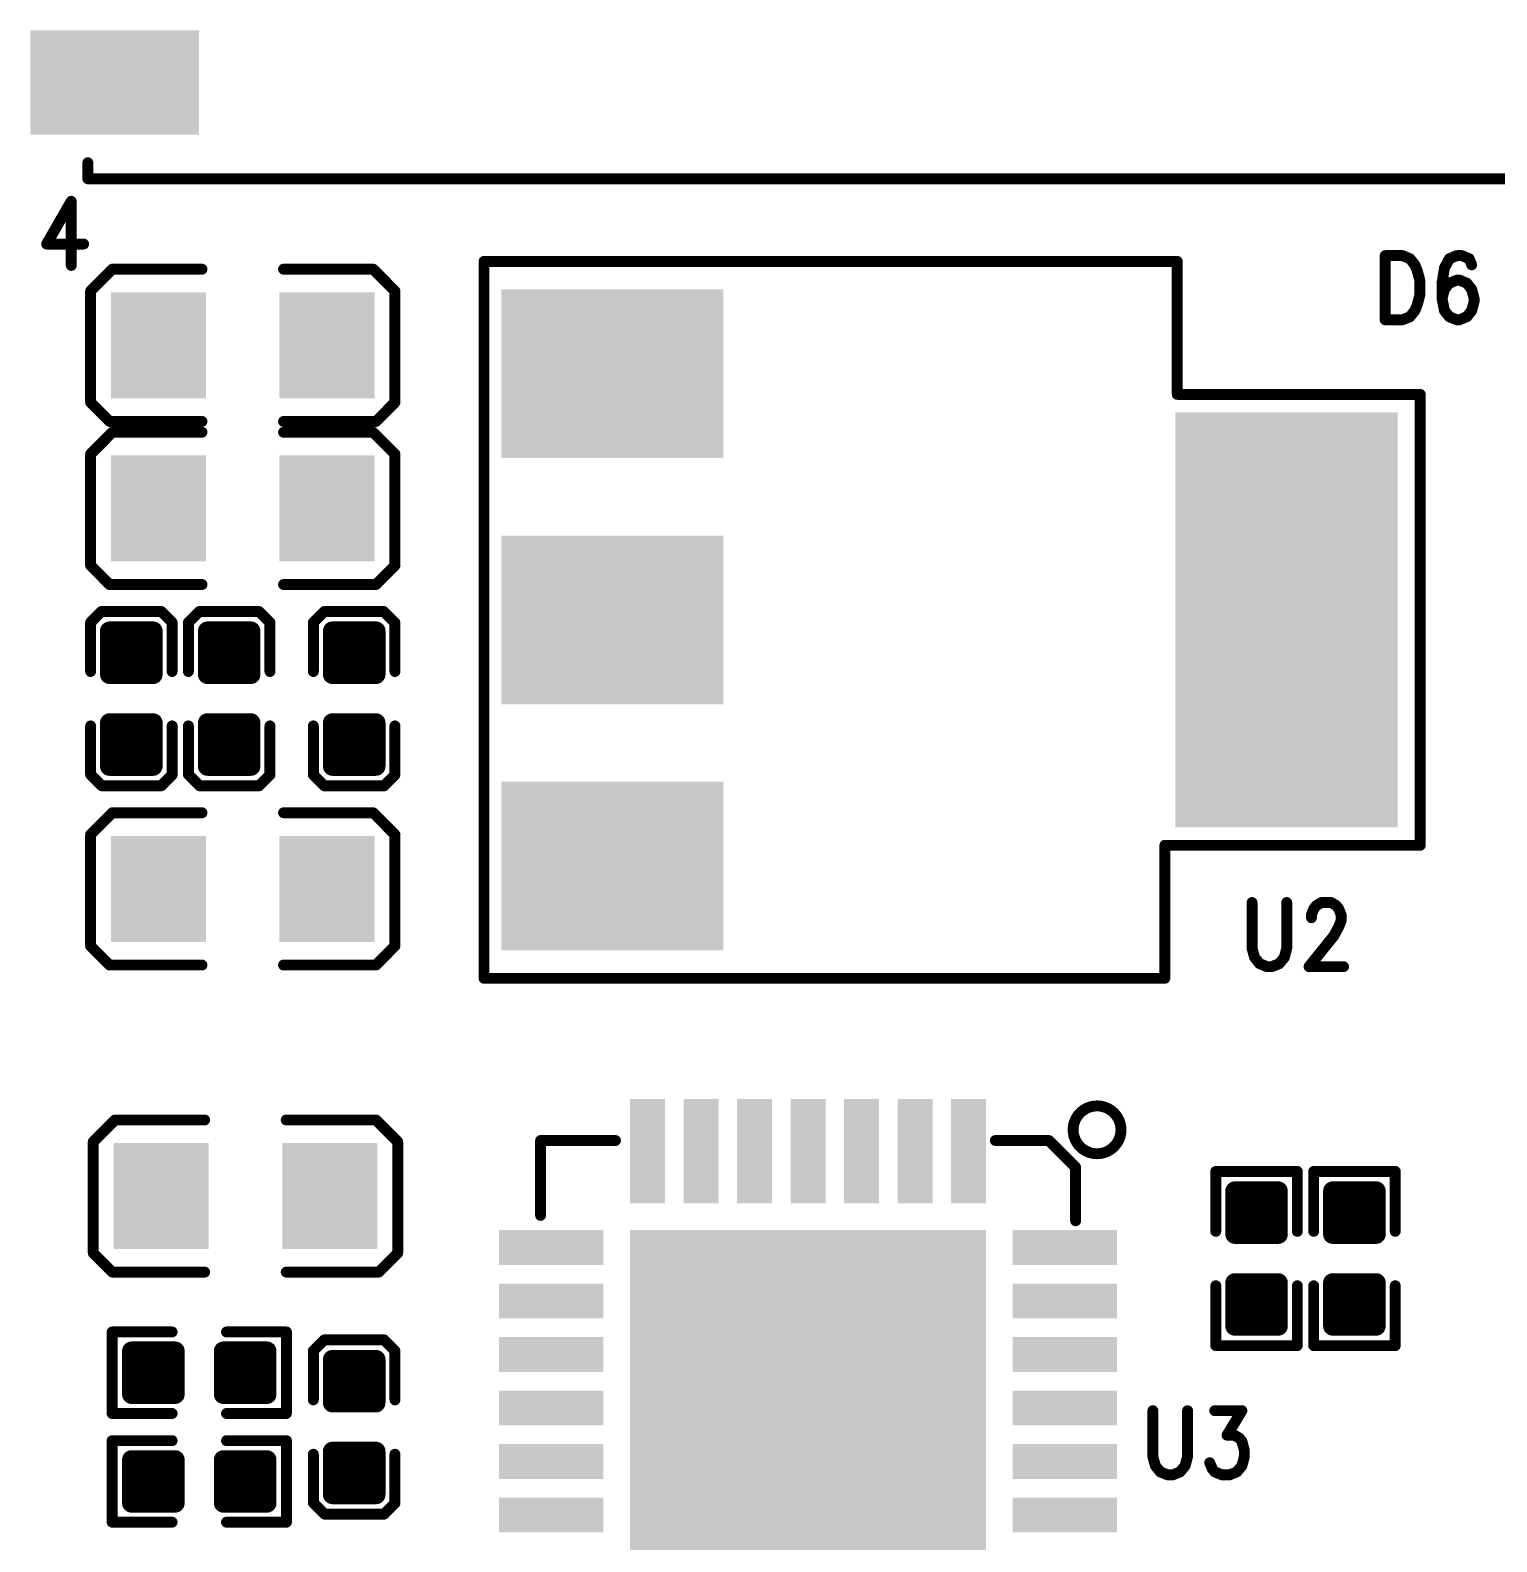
# Model space of a CAD drawing. Extents: x 138.1 to 180, y 20.3 to 82.2.
# Drawn here: x 148.91 to 162.62, y 37.17 to 51.29 of the extents above; entities that cross this region are included whole.
import ezdxf

# ---------------------------------------------------------------- set-up
doc = ezdxf.new("R2010")
doc.units = 0
doc.header["$MEASUREMENT"] = 0
doc.layers.get('0').update_dxf_attribs({"linetype": 'CONTINUOUS'})
doc.layers.add('SILKTOP_PHO', color=251, linetype='CONTINUOUS')

# ---------------------------------------------------------------- blocks, each defined once
blk = doc.blocks.new('ROUND_33')
at = {"const_width": 0.0508}
blk.add_lwpolyline([(-0.0254, 0, 1), (0.0254, 0, 1)], format="xyb", close=True, dxfattribs=at)
blk = doc.blocks.new('RECTANGLE_198')
blk.add_solid([(0.4445, 0.4953), (0.4445, -0.4953), (-0.4445, 0.4953), (-0.4445, -0.4953)])
blk = doc.blocks.new('RECTANGLE_200')
blk.add_solid([(0.163068, 0.48806), (0.163068, -0.48806), (-0.163068, 0.48806), (-0.163068, -0.48806)])
blk = doc.blocks.new('RECTANGLE_201')
blk.add_solid([(0.48806, 0.163068), (0.48806, -0.163068), (-0.48806, 0.163068), (-0.48806, -0.163068)])
blk = doc.blocks.new('SQUARE_202')
blk.add_solid([(1.663064, 1.663064), (1.663064, -1.663064), (-1.663064, 1.663064), (-1.663064, -1.663064)])
blk = doc.blocks.new('RECTANGLE_208')
blk.add_solid([(0.788162, 0.48806), (0.788162, -0.48806), (-0.788162, 0.48806), (-0.788162, -0.48806)])
blk = doc.blocks.new('RECTANGLE_212')
blk.add_solid([(1.038098, 0.788162), (1.038098, -0.788162), (-1.038098, 0.788162), (-1.038098, -0.788162)])
blk = doc.blocks.new('RECTANGLE_213')
blk.add_solid([(1.038098, 1.938146), (1.038098, -1.938146), (-1.038098, 1.938146), (-1.038098, -1.938146)])
blk = doc.blocks.new('ROUND_158')
at = {"const_width": 0.0889}
blk.add_lwpolyline([(-0.04445, 0, 1), (0.04445, 0, 1)], format="xyb", close=True, dxfattribs=at)

msp = doc.modelspace()

# ---------------------------------------------------------------- linework, layer by layer
at = {"const_width": 0.178}
for points in [[(149.653, 45.27), (149.653, 45.677)], [(149.653, 45.677), (150.06, 45.677)], [(149.653, 45.552), (150.06, 45.552)], [(149.806, 45.27), (149.806, 45.677)], [(149.984, 45.27), (149.984, 45.677)], [(150.06, 45.677), (150.06, 45.27)], [(150.568, 45.27), (150.568, 45.677)], [(150.568, 45.677), (150.974, 45.677)], [(150.568, 45.552), (150.974, 45.552)], [(150.695, 45.27), (150.695, 45.677)], [(150.873, 45.27), (150.873, 45.677)], [(150.974, 45.677), (150.974, 45.27)], [(151.736, 45.27), (151.736, 45.677)], [(151.736, 45.677), (152.143, 45.677)], [(151.736, 45.552), (152.143, 45.552)], [(151.762, 45.27), (151.762, 45.677)], [(151.939, 45.27), (151.939, 45.677)], [(152.117, 45.27), (152.117, 45.677)], [(152.143, 45.677), (152.143, 45.27)], [(149.653, 45.375), (150.06, 45.375)], [(150.06, 45.27), (149.653, 45.27)], [(150.568, 45.375), (150.974, 45.375)], [(150.974, 45.27), (150.568, 45.27)], [(151.736, 45.375), (152.143, 45.375)], [(152.143, 45.27), (151.736, 45.27)], [(149.653, 44.412), (149.653, 44.819)], [(149.653, 44.819), (150.06, 44.819)], [(149.806, 44.412), (149.806, 44.819)], [(149.984, 44.412), (149.984, 44.819)], [(150.06, 44.819), (150.06, 44.412)], [(150.568, 44.412), (150.568, 44.819)], [(150.568, 44.819), (150.974, 44.819)], [(150.695, 44.412), (150.695, 44.819)], [(150.873, 44.412), (150.873, 44.819)], [(150.974, 44.819), (150.974, 44.412)], [(151.736, 44.412), (151.736, 44.819)], [(151.736, 44.819), (152.143, 44.819)], [(151.762, 44.412), (151.762, 44.819)], [(151.939, 44.412), (151.939, 44.819)], [(152.117, 44.412), (152.117, 44.819)], [(152.143, 44.819), (152.143, 44.412)], [(149.653, 44.663), (150.06, 44.663)], [(150.568, 44.663), (150.974, 44.663)], [(151.736, 44.663), (152.143, 44.663)], [(149.653, 44.486), (150.06, 44.486)], [(150.06, 44.412), (149.653, 44.412)], [(150.568, 44.486), (150.974, 44.486)], [(150.974, 44.412), (150.568, 44.412)], [(151.736, 44.486), (152.143, 44.486)], [(152.143, 44.412), (151.736, 44.412)], [(160.169, 40.038), (160.169, 40.444)], [(160.169, 40.444), (160.575, 40.444)], [(160.169, 40.396), (160.575, 40.396)], [(160.296, 40.038), (160.296, 40.444)], [(160.474, 40.038), (160.474, 40.444)], [(160.575, 40.444), (160.575, 40.038)], [(161.083, 40.038), (161.083, 40.444)], [(161.083, 40.444), (161.49, 40.444)], [(161.083, 40.396), (161.49, 40.396)], [(161.185, 40.038), (161.185, 40.444)], [(161.363, 40.038), (161.363, 40.444)], [(161.49, 40.444), (161.49, 40.038)], [(160.169, 40.218), (160.575, 40.218)], [(161.083, 40.218), (161.49, 40.218)], [(160.169, 40.041), (160.575, 40.041)], [(160.575, 40.038), (160.169, 40.038)], [(161.083, 40.041), (161.49, 40.041)], [(161.49, 40.038), (161.083, 40.038)], [(160.169, 39.18), (160.169, 39.586)], [(160.169, 39.586), (160.575, 39.586)], [(160.169, 39.507), (160.575, 39.507)], [(160.296, 39.18), (160.296, 39.586)], [(160.474, 39.18), (160.474, 39.586)], [(160.575, 39.586), (160.575, 39.18)], [(161.083, 39.18), (161.083, 39.586)], [(161.083, 39.586), (161.49, 39.586)], [(161.083, 39.507), (161.49, 39.507)], [(161.185, 39.18), (161.185, 39.586)], [(161.363, 39.18), (161.363, 39.586)], [(161.49, 39.586), (161.49, 39.18)], [(160.169, 39.329), (160.575, 39.329)], [(161.083, 39.329), (161.49, 39.329)], [(160.575, 39.18), (160.169, 39.18)], [(161.49, 39.18), (161.083, 39.18)], [(149.859, 38.542), (149.859, 38.948)], [(149.859, 38.948), (150.266, 38.948)], [(149.984, 38.542), (149.984, 38.948)], [(150.161, 38.542), (150.161, 38.948)], [(150.266, 38.948), (150.266, 38.542)], [(150.717, 38.542), (150.717, 38.948)], [(150.717, 38.948), (151.124, 38.948)], [(150.873, 38.542), (150.873, 38.948)], [(151.05, 38.542), (151.05, 38.948)], [(151.124, 38.948), (151.124, 38.542)], [(149.859, 38.796), (150.266, 38.796)], [(150.717, 38.796), (151.124, 38.796)], [(151.736, 38.463), (151.736, 38.869)], [(151.736, 38.869), (152.143, 38.869)], [(151.736, 38.796), (152.143, 38.796)], [(151.762, 38.463), (151.762, 38.869)], [(151.939, 38.463), (151.939, 38.869)], [(152.117, 38.463), (152.117, 38.869)], [(152.143, 38.869), (152.143, 38.463)], [(149.859, 38.618), (150.266, 38.618)], [(150.717, 38.618), (151.124, 38.618)], [(151.736, 38.618), (152.143, 38.618)], [(150.266, 38.542), (149.859, 38.542)], [(151.124, 38.542), (150.717, 38.542)], [(152.143, 38.463), (151.736, 38.463)], [(149.859, 37.526), (149.859, 37.932)], [(149.859, 37.932), (150.266, 37.932)], [(149.984, 37.526), (149.984, 37.932)], [(150.161, 37.526), (150.161, 37.932)], [(150.266, 37.932), (150.266, 37.526)], [(150.717, 37.526), (150.717, 37.932)], [(150.717, 37.932), (151.124, 37.932)], [(150.873, 37.526), (150.873, 37.932)], [(151.05, 37.526), (151.05, 37.932)], [(151.124, 37.932), (151.124, 37.526)], [(151.736, 37.605), (151.736, 38.011)], [(151.736, 38.011), (152.143, 38.011)], [(151.762, 37.605), (151.762, 38.011)], [(151.939, 37.605), (151.939, 38.011)], [(152.117, 37.605), (152.117, 38.011)], [(152.143, 38.011), (152.143, 37.605)], [(149.859, 37.907), (150.266, 37.907)], [(150.717, 37.907), (151.124, 37.907)], [(151.736, 37.907), (152.143, 37.907)], [(149.859, 37.729), (150.266, 37.729)], [(150.717, 37.729), (151.124, 37.729)], [(151.736, 37.729), (152.143, 37.729)], [(149.859, 37.551), (150.266, 37.551)], [(150.266, 37.526), (149.859, 37.526)], [(150.717, 37.551), (151.124, 37.551)], [(151.124, 37.526), (150.717, 37.526)], [(152.143, 37.605), (151.736, 37.605)]]:
    msp.add_lwpolyline(points, dxfattribs=at)
at = {"layer": 'SILKTOP_PHO', "const_width": 0.102}
for points in [[(149.45, 50.053), (149.45, 49.903)], [(149.45, 49.903), (167.45, 49.903)], [(149.295, 49.693), (149.065, 49.293)], [(149.295, 49.693), (149.295, 49.093)], [(149.065, 49.293), (149.411, 49.293)], [(159.631, 49.131), (153.152, 49.131)], [(153.152, 49.131), (153.152, 42.431)], [(159.631, 47.888), (159.631, 49.131)], [(161.574, 49.185), (161.574, 48.585)], [(161.574, 49.185), (161.736, 49.185)], [(161.736, 49.185), (161.805, 49.156)], [(161.805, 49.156), (161.851, 49.099)], [(162.174, 49.156), (162.128, 49.07)], [(162.244, 49.185), (162.174, 49.156)], [(162.29, 49.185), (162.244, 49.185)], [(162.359, 49.156), (162.29, 49.185)], [(162.382, 49.099), (162.359, 49.156)], [(149.476, 48.854), (149.679, 49.058)], [(149.679, 49.058), (150.517, 49.058)], [(152.117, 49.058), (151.279, 49.058)], [(152.32, 48.854), (152.117, 49.058)], [(161.851, 49.099), (161.874, 49.042)], [(161.874, 49.042), (161.897, 48.956)], [(162.128, 49.07), (162.105, 48.928)], [(149.476, 47.813), (149.476, 48.854)], [(152.32, 47.813), (152.32, 48.854)], [(161.897, 48.956), (161.897, 48.813)], [(162.105, 48.928), (162.105, 48.785)], [(162.128, 48.87), (162.105, 48.785)], [(162.174, 48.928), (162.128, 48.87)], [(162.244, 48.956), (162.174, 48.928)], [(162.267, 48.956), (162.244, 48.956)], [(162.336, 48.928), (162.267, 48.956)], [(162.382, 48.87), (162.336, 48.928)], [(162.405, 48.785), (162.382, 48.87)], [(161.874, 48.727), (161.851, 48.67)], [(161.897, 48.813), (161.874, 48.727)], [(162.105, 48.785), (162.128, 48.67)], [(162.382, 48.67), (162.405, 48.756)], [(162.405, 48.756), (162.405, 48.785)], [(161.736, 48.585), (161.574, 48.585)], [(161.805, 48.613), (161.736, 48.585)], [(161.851, 48.67), (161.805, 48.613)], [(162.128, 48.67), (162.174, 48.613)], [(162.174, 48.613), (162.244, 48.585)], [(162.244, 48.585), (162.267, 48.585)], [(162.267, 48.585), (162.336, 48.613)], [(162.336, 48.613), (162.382, 48.67)], [(161.902, 47.888), (159.631, 47.888)], [(161.902, 43.674), (161.902, 47.888)], [(149.653, 47.635), (149.476, 47.813)], [(152.143, 47.635), (152.32, 47.813)], [(150.517, 47.635), (149.653, 47.635)], [(151.279, 47.635), (152.143, 47.635)], [(149.476, 47.33), (149.679, 47.534)], [(149.679, 47.534), (150.517, 47.534)], [(152.117, 47.534), (151.279, 47.534)], [(152.32, 47.33), (152.117, 47.534)], [(149.476, 46.289), (149.476, 47.33)], [(152.32, 46.289), (152.32, 47.33)], [(149.653, 46.111), (149.476, 46.289)], [(152.143, 46.111), (152.32, 46.289)], [(150.517, 46.111), (149.653, 46.111)], [(151.279, 46.111), (152.143, 46.111)], [(149.577, 45.859), (149.476, 45.757)], [(149.476, 45.757), (149.476, 45.298)], [(150.136, 45.859), (149.577, 45.859)], [(150.238, 45.757), (150.136, 45.859)], [(150.238, 45.298), (150.238, 45.757)], [(150.492, 45.859), (150.39, 45.757)], [(150.39, 45.757), (150.39, 45.298)], [(151.05, 45.859), (150.492, 45.859)], [(151.152, 45.757), (151.05, 45.859)], [(151.152, 45.298), (151.152, 45.757)], [(151.558, 45.757), (151.66, 45.859)], [(151.558, 45.298), (151.558, 45.757)], [(151.66, 45.859), (152.215, 45.859)], [(152.215, 45.859), (152.32, 45.754)], [(152.32, 45.754), (152.32, 45.298)], [(149.476, 44.335), (149.476, 44.79)], [(150.238, 44.79), (150.238, 44.332)], [(150.39, 44.335), (150.39, 44.79)], [(151.152, 44.79), (151.152, 44.332)], [(151.558, 44.79), (151.558, 44.332)], [(152.32, 44.332), (152.32, 44.79)], [(149.58, 44.23), (149.476, 44.335)], [(150.238, 44.332), (150.136, 44.23)], [(150.495, 44.23), (150.39, 44.335)], [(151.152, 44.332), (151.051, 44.23)], [(151.558, 44.332), (151.66, 44.23)], [(152.219, 44.23), (152.32, 44.332)], [(150.136, 44.23), (149.58, 44.23)], [(151.051, 44.23), (150.495, 44.23)], [(151.66, 44.23), (152.219, 44.23)], [(149.476, 43.774), (149.679, 43.978)], [(149.679, 43.978), (150.517, 43.978)], [(152.117, 43.978), (151.279, 43.978)], [(152.32, 43.774), (152.117, 43.978)], [(149.476, 42.733), (149.476, 43.774)], [(152.32, 42.733), (152.32, 43.774)], [(159.515, 42.431), (159.515, 43.674)], [(159.515, 43.674), (161.902, 43.674)], [(160.33, 43.139), (160.33, 42.711)], [(160.654, 42.711), (160.654, 43.139)], [(160.885, 43.025), (160.908, 43.082)], [(160.908, 43.082), (160.931, 43.111)], [(160.931, 43.111), (160.977, 43.139)], [(160.977, 43.139), (161.069, 43.139)], [(161.069, 43.139), (161.116, 43.111)], [(161.116, 43.111), (161.139, 43.082)], [(161.139, 43.082), (161.162, 43.025)], [(160.885, 42.997), (160.885, 43.025)], [(161.139, 42.911), (161.092, 42.825)], [(161.162, 42.968), (161.139, 42.911)], [(161.162, 43.025), (161.162, 42.968)], [(161.092, 42.825), (160.862, 42.54)], [(149.653, 42.555), (149.476, 42.733)], [(152.143, 42.555), (152.32, 42.733)], [(160.33, 42.711), (160.354, 42.625)], [(160.354, 42.625), (160.4, 42.568)], [(160.584, 42.568), (160.631, 42.625)], [(160.631, 42.625), (160.654, 42.711)], [(150.517, 42.555), (149.653, 42.555)], [(151.279, 42.555), (152.143, 42.555)], [(160.4, 42.568), (160.469, 42.54)], [(160.469, 42.54), (160.515, 42.54)], [(160.515, 42.54), (160.584, 42.568)], [(160.862, 42.54), (161.185, 42.54)], [(153.152, 42.431), (159.515, 42.431)], [(149.501, 40.904), (149.704, 41.107)], [(149.704, 41.107), (150.542, 41.107)], [(152.143, 41.107), (151.304, 41.107)], [(152.346, 40.904), (152.143, 41.107)], [(149.501, 39.863), (149.501, 40.904)], [(152.346, 39.863), (152.346, 40.904)], [(154.381, 40.915), (153.681, 40.915)], [(153.681, 40.915), (153.681, 40.215)], [(158.431, 40.915), (157.931, 40.915)], [(158.681, 40.665), (158.431, 40.915)], [(158.681, 40.165), (158.681, 40.665)], [(159.991, 40.066), (159.991, 40.626)], [(159.991, 40.626), (160.753, 40.626)], [(160.753, 40.626), (160.753, 40.066)], [(160.906, 40.066), (160.906, 40.626)], [(160.906, 40.626), (161.668, 40.626)], [(161.668, 40.626), (161.668, 40.066)], [(149.679, 39.685), (149.501, 39.863)], [(152.168, 39.685), (152.346, 39.863)], [(150.542, 39.685), (149.679, 39.685)], [(151.304, 39.685), (152.168, 39.685)], [(159.991, 39.558), (159.991, 38.998)], [(160.753, 38.998), (160.753, 39.558)], [(160.906, 39.558), (160.906, 38.998)], [(161.668, 38.998), (161.668, 39.558)], [(149.677, 38.364), (149.677, 39.126)], [(149.677, 39.126), (150.238, 39.126)], [(151.306, 39.126), (150.746, 39.126)], [(151.306, 38.364), (151.306, 39.126)], [(151.66, 39.052), (151.558, 38.95)], [(151.558, 38.95), (151.558, 38.491)], [(152.219, 39.052), (151.66, 39.052)], [(152.32, 38.95), (152.219, 39.052)], [(152.32, 38.491), (152.32, 38.95)], [(159.991, 38.998), (160.753, 38.998)], [(160.906, 38.998), (161.668, 38.998)], [(159.403, 38.39), (159.403, 37.961)], [(159.727, 37.961), (159.727, 38.39)], [(159.981, 38.39), (160.235, 38.39)], [(160.235, 38.39), (160.096, 38.161)], [(150.238, 38.364), (149.677, 38.364)], [(150.746, 38.364), (151.306, 38.364)], [(150.238, 38.11), (149.677, 38.11)], [(149.677, 38.11), (149.677, 37.348)], [(150.746, 38.11), (151.306, 38.11)], [(151.306, 38.11), (151.306, 37.348)], [(160.096, 38.161), (160.165, 38.161)], [(160.165, 38.161), (160.212, 38.133)], [(160.212, 38.133), (160.235, 38.104)], [(160.235, 38.104), (160.258, 38.018)], [(151.558, 37.528), (151.558, 37.983)], [(152.32, 37.983), (152.32, 37.525)], [(159.403, 37.961), (159.426, 37.875)], [(159.704, 37.875), (159.727, 37.961)], [(160.258, 37.961), (160.235, 37.875)], [(160.258, 38.018), (160.258, 37.961)], [(159.426, 37.875), (159.473, 37.818)], [(159.473, 37.818), (159.542, 37.79)], [(159.588, 37.79), (159.657, 37.818)], [(159.657, 37.818), (159.704, 37.875)], [(159.958, 37.847), (159.934, 37.904)], [(159.981, 37.818), (159.958, 37.847)], [(160.05, 37.79), (159.981, 37.818)], [(160.188, 37.818), (160.119, 37.79)], [(160.235, 37.875), (160.188, 37.818)], [(159.542, 37.79), (159.588, 37.79)], [(160.119, 37.79), (160.05, 37.79)], [(151.663, 37.423), (151.558, 37.528)], [(152.219, 37.423), (151.663, 37.423)], [(152.32, 37.525), (152.219, 37.423)], [(149.677, 37.348), (150.238, 37.348)], [(151.306, 37.348), (150.746, 37.348)]]:
    msp.add_lwpolyline(points, dxfattribs=at)
msp.add_lwpolyline([(158.658, 41.015, 1), (159.105, 41.015, 1)], format="xyb", close=True, dxfattribs=at)

# ---------------------------------------------------------------- block references
for name, p in [('RECTANGLE_208', (149.7, 50.803)), ('RECTANGLE_198', (150.111, 48.346)), ('RECTANGLE_198', (151.685, 48.346)), ('RECTANGLE_212', (154.352, 48.081)), ('RECTANGLE_213', (160.652, 45.781)), ('RECTANGLE_198', (150.111, 46.822)), ('RECTANGLE_198', (151.685, 46.822)), ('RECTANGLE_212', (154.352, 45.781)), ('ROUND_158', (149.653, 45.677)), ('ROUND_158', (149.653, 45.552)), ('ROUND_158', (149.806, 45.677)), ('ROUND_158', (149.984, 45.677)), ('ROUND_158', (150.06, 45.677)), ('ROUND_158', (150.06, 45.552)), ('ROUND_158', (150.568, 45.677)), ('ROUND_158', (150.568, 45.552)), ('ROUND_158', (150.695, 45.677)), ('ROUND_158', (150.873, 45.677)), ('ROUND_158', (150.974, 45.677)), ('ROUND_158', (150.974, 45.552)), ('ROUND_158', (151.736, 45.677)), ('ROUND_158', (151.736, 45.552)), ('ROUND_158', (151.762, 45.677)), ('ROUND_158', (151.939, 45.677)), ('ROUND_158', (152.117, 45.677)), ('ROUND_158', (152.143, 45.677)), ('ROUND_158', (152.143, 45.552)), ('ROUND_158', (149.653, 45.375)), ('ROUND_158', (149.653, 45.27)), ('ROUND_158', (149.653, 45.27)), ('ROUND_158', (149.806, 45.27)), ('ROUND_158', (149.984, 45.27)), ('ROUND_158', (150.06, 45.375)), ('ROUND_158', (150.06, 45.27)), ('ROUND_158', (150.568, 45.375)), ('ROUND_158', (150.568, 45.27)), ('ROUND_158', (150.568, 45.27)), ('ROUND_158', (150.695, 45.27)), ('ROUND_158', (150.873, 45.27)), ('ROUND_158', (150.974, 45.375)), ('ROUND_158', (150.974, 45.27)), ('ROUND_158', (151.736, 45.375)), ('ROUND_158', (151.736, 45.27)), ('ROUND_158', (151.736, 45.27)), ('ROUND_158', (151.762, 45.27)), ('ROUND_158', (151.939, 45.27)), ('ROUND_158', (152.117, 45.27)), ('ROUND_158', (152.143, 45.375)), ('ROUND_158', (152.143, 45.27)), ('ROUND_158', (149.653, 44.819)), ('ROUND_158', (149.806, 44.819)), ('ROUND_158', (149.984, 44.819)), ('ROUND_158', (150.06, 44.819)), ('ROUND_158', (150.568, 44.819)), ('ROUND_158', (150.695, 44.819)), ('ROUND_158', (150.873, 44.819)), ('ROUND_158', (150.974, 44.819)), ('ROUND_158', (151.736, 44.819)), ('ROUND_158', (151.762, 44.819)), ('ROUND_158', (151.939, 44.819)), ('ROUND_158', (152.117, 44.819)), ('ROUND_158', (152.143, 44.819)), ('ROUND_158', (149.653, 44.663)), ('ROUND_158', (150.06, 44.663)), ('ROUND_158', (150.568, 44.663)), ('ROUND_158', (150.974, 44.663)), ('ROUND_158', (151.736, 44.663)), ('ROUND_158', (152.143, 44.663)), ('ROUND_158', (149.653, 44.486)), ('ROUND_158', (149.653, 44.412)), ('ROUND_158', (149.653, 44.412)), ('ROUND_158', (149.806, 44.412)), ('ROUND_158', (149.984, 44.412)), ('ROUND_158', (150.06, 44.486)), ('ROUND_158', (150.06, 44.412)), ('ROUND_158', (150.568, 44.486)), ('ROUND_158', (150.568, 44.412)), ('ROUND_158', (150.568, 44.412)), ('ROUND_158', (150.695, 44.412)), ('ROUND_158', (150.873, 44.412)), ('ROUND_158', (150.974, 44.486)), ('ROUND_158', (150.974, 44.412)), ('ROUND_158', (151.736, 44.486)), ('ROUND_158', (151.736, 44.412)), ('ROUND_158', (151.736, 44.412)), ('ROUND_158', (151.762, 44.412)), ('ROUND_158', (151.939, 44.412)), ('ROUND_158', (152.117, 44.412)), ('ROUND_158', (152.143, 44.486)), ('ROUND_158', (152.143, 44.412)), ('RECTANGLE_212', (154.352, 43.481)), ('RECTANGLE_198', (150.111, 43.266)), ('RECTANGLE_198', (151.685, 43.266)), ('RECTANGLE_200', (154.681, 40.815)), ('RECTANGLE_200', (155.181, 40.815)), ('RECTANGLE_200', (155.681, 40.815)), ('RECTANGLE_200', (156.181, 40.815)), ('RECTANGLE_200', (156.681, 40.815)), ('RECTANGLE_200', (157.181, 40.815)), ('RECTANGLE_200', (157.681, 40.815)), ('RECTANGLE_198', (150.136, 40.396)), ('RECTANGLE_198', (151.711, 40.396)), ('ROUND_158', (160.169, 40.444)), ('ROUND_158', (160.169, 40.396)), ('ROUND_158', (160.296, 40.444)), ('ROUND_158', (160.474, 40.444)), ('ROUND_158', (160.575, 40.444)), ('ROUND_158', (160.575, 40.396)), ('ROUND_158', (161.083, 40.444)), ('ROUND_158', (161.083, 40.396)), ('ROUND_158', (161.185, 40.444)), ('ROUND_158', (161.363, 40.444)), ('ROUND_158', (161.49, 40.444)), ('ROUND_158', (161.49, 40.396)), ('ROUND_158', (160.169, 40.218)), ('ROUND_158', (160.575, 40.218)), ('ROUND_158', (161.083, 40.218)), ('ROUND_158', (161.49, 40.218)), ('ROUND_158', (160.169, 40.041)), ('ROUND_158', (160.169, 40.038)), ('ROUND_158', (160.169, 40.038)), ('ROUND_158', (160.296, 40.038)), ('ROUND_158', (160.474, 40.038)), ('ROUND_158', (160.575, 40.041)), ('ROUND_158', (160.575, 40.038)), ('ROUND_158', (161.083, 40.041)), ('ROUND_158', (161.083, 40.038)), ('ROUND_158', (161.083, 40.038)), ('ROUND_158', (161.185, 40.038)), ('ROUND_158', (161.363, 40.038)), ('ROUND_158', (161.49, 40.041)), ('ROUND_158', (161.49, 40.038)), ('RECTANGLE_201', (153.781, 39.915)), ('SQUARE_202', (156.181, 38.415)), ('RECTANGLE_201', (158.581, 39.915)), ('RECTANGLE_201', (153.781, 39.415)), ('RECTANGLE_201', (158.581, 39.415)), ('ROUND_158', (160.169, 39.586)), ('ROUND_158', (160.169, 39.507)), ('ROUND_158', (160.296, 39.586)), ('ROUND_158', (160.474, 39.586)), ('ROUND_158', (160.575, 39.586)), ('ROUND_158', (160.575, 39.507)), ('ROUND_158', (161.083, 39.586)), ('ROUND_158', (161.083, 39.507)), ('ROUND_158', (161.185, 39.586)), ('ROUND_158', (161.363, 39.586)), ('ROUND_158', (161.49, 39.586)), ('ROUND_158', (161.49, 39.507)), ('ROUND_158', (160.169, 39.329)), ('ROUND_158', (160.575, 39.329)), ('ROUND_158', (161.083, 39.329)), ('ROUND_158', (161.49, 39.329)), ('ROUND_158', (160.169, 39.18)), ('ROUND_158', (160.169, 39.18)), ('ROUND_158', (160.296, 39.18)), ('ROUND_158', (160.474, 39.18)), ('ROUND_158', (160.575, 39.18)), ('ROUND_158', (161.083, 39.18)), ('ROUND_158', (161.083, 39.18)), ('ROUND_158', (161.185, 39.18)), ('ROUND_158', (161.363, 39.18)), ('ROUND_158', (161.49, 39.18)), ('ROUND_158', (149.859, 38.948)), ('ROUND_158', (149.984, 38.948)), ('ROUND_158', (150.161, 38.948)), ('ROUND_158', (150.266, 38.948)), ('ROUND_158', (150.717, 38.948)), ('ROUND_158', (150.873, 38.948)), ('ROUND_158', (151.05, 38.948)), ('ROUND_158', (151.124, 38.948)), ('RECTANGLE_201', (153.781, 38.915)), ('RECTANGLE_201', (158.581, 38.915)), ('ROUND_158', (149.859, 38.796)), ('ROUND_158', (150.266, 38.796)), ('ROUND_158', (150.717, 38.796)), ('ROUND_158', (151.124, 38.796)), ('ROUND_158', (151.736, 38.869)), ('ROUND_158', (151.736, 38.796)), ('ROUND_158', (151.762, 38.869)), ('ROUND_158', (151.939, 38.869)), ('ROUND_158', (152.117, 38.869)), ('ROUND_158', (152.143, 38.869)), ('ROUND_158', (152.143, 38.796)), ('ROUND_158', (149.859, 38.618)), ('ROUND_158', (150.266, 38.618)), ('ROUND_158', (150.717, 38.618)), ('ROUND_158', (151.124, 38.618)), ('ROUND_158', (151.736, 38.618)), ('ROUND_158', (152.143, 38.618)), ('ROUND_158', (149.859, 38.542)), ('ROUND_158', (149.859, 38.542)), ('ROUND_158', (149.984, 38.542)), ('ROUND_158', (150.161, 38.542)), ('ROUND_158', (150.266, 38.542)), ('ROUND_158', (150.717, 38.542)), ('ROUND_158', (150.717, 38.542)), ('ROUND_158', (150.873, 38.542)), ('ROUND_158', (151.05, 38.542)), ('ROUND_158', (151.124, 38.542)), ('RECTANGLE_201', (153.781, 38.415)), ('RECTANGLE_201', (158.581, 38.415)), ('ROUND_158', (151.736, 38.463)), ('ROUND_158', (151.736, 38.463)), ('ROUND_158', (151.762, 38.463)), ('ROUND_158', (151.939, 38.463)), ('ROUND_158', (152.117, 38.463)), ('ROUND_158', (152.143, 38.463)), ('ROUND_158', (149.859, 37.932)), ('ROUND_158', (149.984, 37.932)), ('ROUND_158', (150.161, 37.932)), ('ROUND_158', (150.266, 37.932)), ('ROUND_158', (150.717, 37.932)), ('ROUND_158', (150.873, 37.932)), ('ROUND_158', (151.05, 37.932)), ('ROUND_158', (151.124, 37.932)), ('ROUND_158', (151.736, 38.011)), ('ROUND_158', (151.762, 38.011)), ('ROUND_158', (151.939, 38.011)), ('ROUND_158', (152.117, 38.011)), ('ROUND_158', (152.143, 38.011)), ('RECTANGLE_201', (153.781, 37.915)), ('RECTANGLE_201', (158.581, 37.915)), ('ROUND_158', (149.859, 37.907)), ('ROUND_158', (150.266, 37.907)), ('ROUND_158', (150.717, 37.907)), ('ROUND_158', (151.124, 37.907)), ('ROUND_158', (151.736, 37.907)), ('ROUND_158', (152.143, 37.907)), ('ROUND_158', (149.859, 37.729)), ('ROUND_158', (150.266, 37.729)), ('ROUND_158', (150.717, 37.729)), ('ROUND_158', (151.124, 37.729)), ('ROUND_158', (151.736, 37.729)), ('ROUND_158', (152.143, 37.729)), ('ROUND_158', (149.859, 37.551)), ('ROUND_158', (149.859, 37.526)), ('ROUND_158', (149.859, 37.526)), ('ROUND_158', (149.984, 37.526)), ('ROUND_158', (150.161, 37.526)), ('ROUND_158', (150.266, 37.551)), ('ROUND_158', (150.266, 37.526)), ('ROUND_158', (150.717, 37.551)), ('ROUND_158', (150.717, 37.526)), ('ROUND_158', (150.717, 37.526)), ('ROUND_158', (150.873, 37.526)), ('ROUND_158', (151.05, 37.526)), ('ROUND_158', (151.124, 37.551)), ('ROUND_158', (151.124, 37.526)), ('ROUND_158', (151.736, 37.605)), ('ROUND_158', (151.736, 37.605)), ('ROUND_158', (151.762, 37.605)), ('ROUND_158', (151.939, 37.605)), ('ROUND_158', (152.117, 37.605)), ('ROUND_158', (152.143, 37.605)), ('RECTANGLE_201', (153.781, 37.415)), ('RECTANGLE_201', (158.581, 37.415))]:
    msp.add_blockref(name, p)
at = {"layer": 'SILKTOP_PHO'}
for p in [(149.45, 50.053), (149.45, 49.903), (149.295, 49.693), (149.295, 49.693), (149.065, 49.293), (149.411, 49.293), (153.152, 49.131), (159.631, 49.131), (161.574, 49.185), (161.574, 49.185), (161.736, 49.185), (161.805, 49.156), (161.805, 49.156), (162.174, 49.156), (162.174, 49.156), (162.244, 49.185), (162.29, 49.185), (162.359, 49.156), (162.359, 49.156), (149.295, 49.093), (149.679, 49.058), (150.517, 49.058), (151.279, 49.058), (152.117, 49.058), (161.851, 49.099), (161.851, 49.099), (161.874, 49.042), (161.874, 49.042), (162.128, 49.07), (162.382, 49.099), (149.476, 48.854), (152.32, 48.854), (161.897, 48.956), (162.105, 48.928), (162.105, 48.928), (162.128, 48.87), (162.128, 48.87), (162.174, 48.928), (162.174, 48.928), (162.244, 48.956), (162.267, 48.956), (162.336, 48.928), (162.336, 48.928), (162.382, 48.87), (162.382, 48.87), (161.874, 48.727), (161.897, 48.813), (161.897, 48.813), (162.105, 48.785), (162.105, 48.785), (162.405, 48.785), (162.405, 48.756), (162.405, 48.756), (161.574, 48.585), (161.574, 48.585), (161.736, 48.585), (161.736, 48.585), (161.805, 48.613), (161.851, 48.67), (162.128, 48.67), (162.174, 48.613), (162.244, 48.585), (162.244, 48.585), (162.267, 48.585), (162.267, 48.585), (162.336, 48.613), (162.382, 48.67), (159.631, 47.888), (161.902, 47.888), (161.902, 47.888), (149.476, 47.813), (152.32, 47.813), (149.653, 47.635), (150.517, 47.635), (151.279, 47.635), (152.143, 47.635), (149.679, 47.534), (150.517, 47.534), (151.279, 47.534), (152.117, 47.534), (149.476, 47.33), (152.32, 47.33), (149.476, 46.289), (152.32, 46.289), (149.653, 46.111), (150.517, 46.111), (151.279, 46.111), (152.143, 46.111), (149.476, 45.757), (149.577, 45.859), (150.136, 45.859), (150.238, 45.757), (150.39, 45.757), (150.492, 45.859), (151.05, 45.859), (151.152, 45.757), (151.558, 45.757), (151.66, 45.859), (152.215, 45.859), (152.32, 45.754), (149.476, 45.298), (150.238, 45.298), (150.39, 45.298), (151.152, 45.298), (151.558, 45.298), (152.32, 45.298), (149.476, 44.79), (150.238, 44.79), (150.39, 44.79), (151.152, 44.79), (151.558, 44.79), (152.32, 44.79), (149.476, 44.335), (150.238, 44.332), (150.39, 44.335), (151.152, 44.332), (151.558, 44.332), (152.32, 44.332), (149.58, 44.23), (150.136, 44.23), (150.495, 44.23), (151.051, 44.23), (151.66, 44.23), (152.219, 44.23), (149.679, 43.978), (150.517, 43.978), (151.279, 43.978), (152.117, 43.978), (149.476, 43.774), (152.32, 43.774), (159.515, 43.674), (161.902, 43.674), (160.33, 43.139), (160.654, 43.139), (160.908, 43.082), (160.931, 43.111), (160.977, 43.139), (161.069, 43.139), (161.116, 43.111), (161.139, 43.082), (160.885, 43.025), (160.885, 42.997), (161.139, 42.911), (161.162, 43.025), (161.162, 42.968), (161.092, 42.825), (149.476, 42.733), (152.32, 42.733), (160.33, 42.711), (160.354, 42.625), (160.631, 42.625), (160.654, 42.711), (149.653, 42.555), (150.517, 42.555), (151.279, 42.555), (152.143, 42.555), (160.4, 42.568), (160.469, 42.54), (160.515, 42.54), (160.584, 42.568), (160.862, 42.54), (161.185, 42.54), (153.152, 42.431), (159.515, 42.431), (149.704, 41.107), (150.542, 41.107), (151.304, 41.107), (152.143, 41.107), (149.501, 40.904), (152.346, 40.904), (153.681, 40.915), (154.381, 40.915), (157.931, 40.915), (158.431, 40.915), (158.681, 40.665), (159.991, 40.626), (160.753, 40.626), (160.906, 40.626), (161.668, 40.626), (153.681, 40.215), (158.681, 40.165), (159.991, 40.066), (160.753, 40.066), (160.906, 40.066), (161.668, 40.066), (149.501, 39.863), (152.346, 39.863), (149.679, 39.685), (150.542, 39.685), (151.304, 39.685), (152.168, 39.685), (159.991, 39.558), (160.753, 39.558), (160.906, 39.558), (161.668, 39.558), (149.677, 39.126), (150.238, 39.126), (150.746, 39.126), (151.306, 39.126), (151.558, 38.95), (151.66, 39.052), (152.219, 39.052), (152.32, 38.95), (159.991, 38.998), (160.753, 38.998), (160.906, 38.998), (161.668, 38.998), (151.558, 38.491), (152.32, 38.491), (159.403, 38.39), (159.727, 38.39), (159.981, 38.39), (160.235, 38.39), (149.677, 38.364), (150.238, 38.364), (150.746, 38.364), (151.306, 38.364), (149.677, 38.11), (150.238, 38.11), (150.746, 38.11), (151.306, 38.11), (160.096, 38.161), (160.165, 38.161), (160.212, 38.133), (160.235, 38.104), (151.558, 37.983), (152.32, 37.983), (159.403, 37.961), (159.727, 37.961), (160.258, 38.018), (160.258, 37.961), (159.426, 37.875), (159.473, 37.818), (159.657, 37.818), (159.704, 37.875), (159.934, 37.904), (159.958, 37.847), (159.981, 37.818), (160.188, 37.818), (160.235, 37.875), (159.542, 37.79), (159.588, 37.79), (160.05, 37.79), (160.119, 37.79), (151.558, 37.528), (151.663, 37.423), (152.219, 37.423), (152.32, 37.525), (149.677, 37.348), (150.238, 37.348), (150.746, 37.348), (151.306, 37.348)]:
    msp.add_blockref('ROUND_33', p, dxfattribs=at)

doc.saveas('drawing.dxf')
